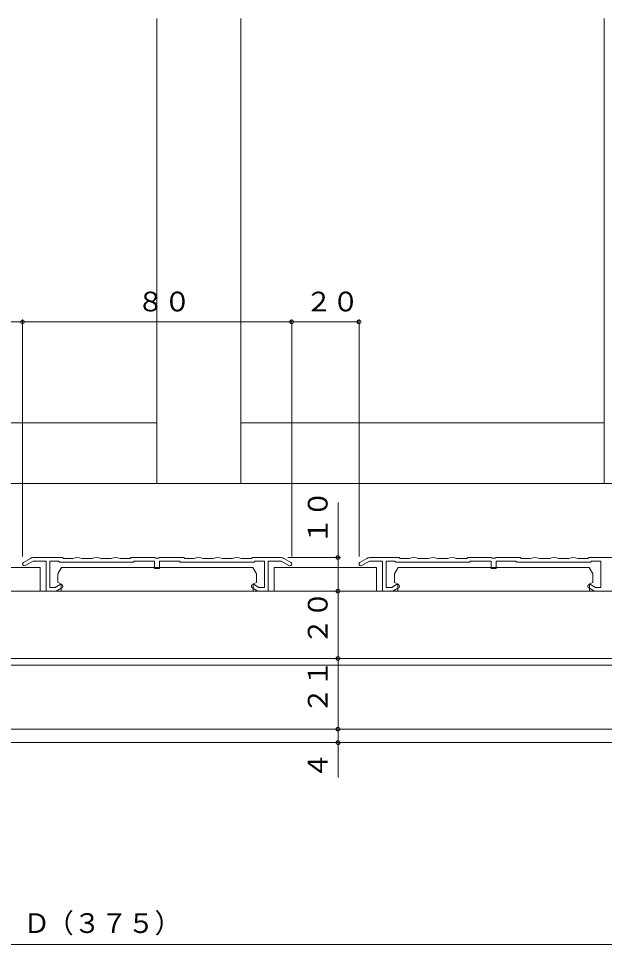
# Model space of a CAD drawing. Units: millimetres, scale not verified. Extents: x -1682 to -296, y -1188 to 1054.
# Drawn here: x -1188.2 to -1014, y 100 to 375.2 of the extents above; entities that cross this region are included whole.
import ezdxf
from ezdxf.enums import TextEntityAlignment as Align

# ---------------------------------------------------------------- set-up
doc = ezdxf.new("R2010")
doc.units = ezdxf.units.MM
doc.header["$LTSCALE"] = 4
for name, color, linetype, lineweight in [('0-3_YKK_11', 7, 'Continuous', 9), ('0-4_YKK_12', 2, 'Continuous', 9), ('0-8_YKK_D', 6, 'Continuous', 9)]:
    doc.layers.add(name, color=color, linetype=linetype, lineweight=lineweight)
doc.styles.add('ＭＳ ゴシック', font='')
doc.styles.get('ＭＳ ゴシック').set_extended_font_data('MS Gothic')

msp = doc.modelspace()

# ---------------------------------------------------------------- linework, layer by layer
at = {"layer": '0-3_YKK_11'}
for p, q in [((-1184.665, 214.716), (-1186.754, 213.51)), ((-1175.104, 214.984), (-1183.664, 214.984)), ((-1166.327, 214.684), (-1169.413, 214.684)), ((-1160.624, 214.684), (-1163.71, 214.684)), ((-1147.752, 214.984), (-1154.713, 214.984)), ((-1136.012, 214.684), (-1138.786, 214.684)), ((-1130.309, 214.684), (-1133.395, 214.684)), ((-1124.606, 214.684), (-1127.692, 214.684)), ((-1110.355, 214.984), (-1118.695, 214.984)), ((-1107.265, 213.51), (-1109.354, 214.716)), ((-1084.615, 214.716), (-1086.704, 213.51)), ((-1066.277, 214.684), (-1069.363, 214.684)), ((-1060.574, 214.684), (-1063.66, 214.684)), ((-1054.964, 214.684), (-1057.957, 214.684)), ((-1039.036, 214.984), (-1046.218, 214.984)), ((-1030.259, 214.684), (-1033.345, 214.684)), ((-1024.556, 214.684), (-1027.642, 214.684)), ((-1010.305, 214.984), (-1018.645, 214.984)), ((-1178.925, 206.08), (-1178.925, 213.883)), ((-1178.925, 213.883), (-1176.344, 213.883)), ((-1154.133, 213.583), (-1153.833, 213.883)), ((-1153.833, 213.883), (-1147.76, 213.883)), ((-1140.106, 213.583), (-1118.195, 213.583)), ((-1113.993, 213.883), (-1110.113, 213.883)), ((-1110.113, 213.883), (-1107.815, 212.556)), ((-1075.994, 213.583), (-1054.083, 213.583)), ((-1046.209, 213.883), (-1040.356, 213.883)), ((-1018.145, 213.583), (-1017.845, 213.883)), ((-1017.845, 213.883), (-1015.044, 213.883)), ((-1015.044, 213.883), (-1015.044, 206.08)), ((-1175.849, 206.906), (-1177.281, 206.08)), ((-1016.688, 206.08), (-1018.12, 206.906)), ((-1180.026, 204.979), (-1176.986, 204.979)), ((-1177.281, 206.08), (-1178.925, 206.08)), ((-1176.986, 204.979), (-1175.299, 205.953)), ((-1018.67, 205.953), (-1016.983, 204.979)), ((-1016.983, 204.979), (-1013.943, 204.979)), ((-1015.044, 206.08), (-1016.688, 206.08))]:
    msp.add_line(p, q, dxfattribs=at)
for points in [[(-1172.03, 214.684), (-1174.804, 214.684), (-1175.104, 214.984)], [(-1154.713, 214.984), (-1155.013, 214.684), (-1158.007, 214.684)], [(-1138.786, 214.684), (-1139.086, 214.984), (-1146.267, 214.984), (-1146.546, 214.796), (-1147.473, 214.796), (-1147.752, 214.984)], [(-1118.695, 214.984), (-1118.995, 214.684), (-1121.989, 214.684)], [(-1071.98, 214.684), (-1074.754, 214.684), (-1075.054, 214.984), (-1083.614, 214.984)], [(-1046.218, 214.984), (-1046.496, 214.796), (-1047.423, 214.796), (-1047.702, 214.984), (-1054.663, 214.984), (-1054.964, 214.684)], [(-1035.962, 214.684), (-1038.736, 214.684), (-1039.036, 214.984)], [(-1018.645, 214.984), (-1018.945, 214.684), (-1021.939, 214.684)], [(-1186.204, 212.556), (-1183.906, 213.883), (-1180.026, 213.883), (-1180.026, 204.979)], [(-1176.344, 213.883), (-1176.044, 213.583), (-1154.133, 213.583)], [(-1147.76, 213.883), (-1147.76, 211.682), (-1146.259, 211.682), (-1146.259, 213.883), (-1140.406, 213.883), (-1140.106, 213.583)], [(-1118.72, 205.953), (-1117.033, 204.979), (-1113.993, 204.979), (-1113.993, 213.883)], [(-1118.195, 213.583), (-1117.895, 213.883), (-1115.094, 213.883), (-1115.094, 206.08), (-1116.738, 206.08), (-1118.17, 206.906)], [(-1086.154, 212.556), (-1083.856, 213.883), (-1079.976, 213.883)], [(-1079.976, 213.883), (-1079.976, 204.979), (-1076.936, 204.979), (-1075.249, 205.953)], [(-1075.799, 206.906), (-1077.231, 206.08), (-1078.875, 206.08), (-1078.875, 213.883), (-1076.294, 213.883), (-1075.994, 213.583)], [(-1054.083, 213.583), (-1053.783, 213.883), (-1047.71, 213.883), (-1047.71, 211.682), (-1046.209, 211.682), (-1046.209, 213.883)], [(-1040.356, 213.883), (-1040.056, 213.583), (-1018.145, 213.583)]]:
    msp.add_lwpolyline(points, dxfattribs=at)
for centre, radius, start, end in [((-1183.664, 212.983), 2.001, 90, 119.99998), ((-1170.721, 211.983), 3.002, 64.15807, 115.84192), ((-1165.019, 211.983), 3.002, 64.15807, 115.84192), ((-1159.316, 211.983), 3.002, 64.15807, 115.84192), ((-1134.703, 211.983), 3.002, 64.15807, 115.84192), ((-1129, 211.983), 3.002, 64.15807, 115.84192), ((-1123.298, 211.983), 3.002, 64.15807, 115.84192), ((-1110.355, 212.983), 2.001, 60, 90), ((-1083.614, 212.983), 2.001, 90, 119.99998), ((-1070.671, 211.983), 3.002, 64.15807, 115.84192), ((-1064.969, 211.983), 3.002, 64.15807, 115.84192), ((-1059.266, 211.983), 3.002, 64.15807, 115.84192), ((-1034.653, 211.983), 3.002, 64.15807, 115.84192), ((-1028.951, 211.983), 3.002, 64.15807, 115.84192), ((-1023.248, 211.983), 3.002, 64.15807, 115.84192), ((-1186.479, 213.033), 0.55, 119.99998, 300), ((-1107.54, 213.033), 0.55, 239.99998, 60), ((-1086.429, 213.033), 0.55, 119.99998, 300), ((-1175.574, 206.43), 0.55, 300, 119.99998), ((-1118.445, 206.43), 0.55, 60, 239.99998), ((-1075.524, 206.43), 0.55, 300, 119.99998), ((-1018.395, 206.43), 0.55, 60, 239.99998)]:
    msp.add_arc(centre, radius, start, end, dxfattribs=at)
at = {"layer": '0-4_YKK_12'}
for p, q in [((-1147.109, 375.164), (-1147.109, 236.995)), ((-1122.097, 375.164), (-1122.097, 236.995)), ((-1014.043, 375.164), (-1014.043, 236.995)), ((-1255.163, 255.004), (-1147.109, 255.004)), ((-1122.097, 255.004), (-1014.543, 255.004)), ((-1014.543, 255.004), (-1014.043, 255.004)), ((-1288.18, 236.995), (-984.028, 236.995)), ((-1147.109, 236.995), (-1122.097, 236.995)), ((-1181.827, 211.982), (-1212.242, 211.982)), ((-1181.827, 211.982), (-1181.827, 204.979)), ((-1176.524, 210.082), (-1175.427, 211.982)), ((-1118.592, 211.982), (-1175.427, 211.982)), ((-1117.495, 210.082), (-1118.592, 211.982)), ((-1112.192, 211.982), (-1112.192, 204.979)), ((-1112.192, 211.982), (-1112.192, 204.979)), ((-1081.777, 211.982), (-1112.192, 211.982)), ((-1081.777, 211.982), (-1081.777, 204.979)), ((-1076.474, 210.082), (-1075.377, 211.982)), ((-1018.542, 211.982), (-1075.377, 211.982)), ((-1017.445, 210.082), (-1018.542, 211.982)), ((-1117.495, 210.082), (-1117.495, 207.544)), ((-1076.474, 210.082), (-1076.474, 207.544)), ((-1017.445, 210.082), (-1017.445, 207.544)), ((-1175.524, 204.979), (-1175.524, 207.18)), ((-1117.495, 207.544), (-1118.495, 207.18)), ((-1118.495, 204.979), (-1118.495, 207.18)), ((-1076.474, 207.544), (-1075.474, 207.18)), ((-1075.474, 204.979), (-1075.474, 207.18)), ((-1017.445, 207.544), (-1018.445, 207.18)), ((-1018.445, 204.979), (-1018.445, 207.18)), ((-1307.99, 204.979), (-986.029, 204.979)), ((-1307.99, 184.969), (-986.029, 184.969)), ((-1293.183, 182.968), (-1007.368, 182.968)), ((-1288.18, 163.959), (-984.028, 163.959)), ((-1288.18, 159.957), (-984.028, 159.957))]:
    msp.add_line(p, q, dxfattribs=at)
msp.add_lwpolyline([(-1176.524, 210.082), (-1176.524, 207.544), (-1175.524, 207.18)], dxfattribs=at)
at = {"layer": '0-8_YKK_D'}
for p, q in [((-1207.04, 285.004), (-1187.03, 285.004)), ((-1187.03, 221.584), (-1187.03, 285.754)), ((-1187.03, 215.283), (-1187.03, 285.754)), ((-1106.989, 285.004), (-1187.03, 285.004)), ((-1106.989, 215.283), (-1106.989, 285.754)), ((-1106.989, 221.246), (-1106.989, 285.754)), ((-1086.979, 285.004), (-1106.989, 285.004)), ((-1086.979, 215.283), (-1086.979, 285.754)), ((-1093.215, 231.334), (-1093.215, 204.979)), ((-1108.105, 214.984), (-1092.465, 214.984)), ((-1112.043, 204.979), (-1092.465, 204.979)), ((-1093.215, 204.979), (-1093.215, 184.969)), ((-1093.215, 184.969), (-1093.215, 163.959)), ((-1093.215, 163.959), (-1093.215, 149.606)), ((-1359.216, 99.957), (-984.028, 99.957))]:
    msp.add_line(p, q, dxfattribs=at)
for centre, start, end in [((-1187.03, 285.004), 0, 180), ((-1187.03, 285.004), 0, 180), ((-1187.03, 285.004), 180, 0), ((-1187.03, 285.004), 180, 0), ((-1106.989, 285.004), 0, 180), ((-1106.989, 285.004), 0, 180), ((-1106.989, 285.004), 180, 0), ((-1106.989, 285.004), 180, 0), ((-1086.979, 285.004), 0, 180), ((-1086.979, 285.004), 180, 0), ((-1093.215, 214.984), 0, 180), ((-1093.215, 214.984), 180, 0), ((-1093.215, 204.979), 0, 180), ((-1093.215, 204.979), 0, 180), ((-1093.215, 204.979), 180, 0), ((-1093.215, 204.979), 180, 0), ((-1093.215, 184.969), 0, 180), ((-1093.215, 184.969), 0, 180), ((-1093.215, 184.969), 180, 0), ((-1093.215, 184.969), 180, 0), ((-1093.215, 163.959), 0, 180), ((-1093.215, 163.959), 0, 180), ((-1093.215, 163.959), 180, 0), ((-1093.215, 163.959), 180, 0), ((-1093.215, 159.957), 0, 180), ((-1093.215, 159.957), 180, 0)]:
    msp.add_arc(centre, 0.562, start, end, dxfattribs=at)

# ---------------------------------------------------------------- texts
at = {"layer": '0-8_YKK_D', "color": 4, "style": 'ＭＳ ゴシック'}
for s, p in [('８０', (-1152.982, 286.354)), ('２０', (-1102.957, 286.354)), ('（３７５）', (-1179.773, 101.606)), ('Ｄ', (-1186.795, 101.606))]:
    msp.add_text(s, height=5.865, dxfattribs=at).set_placement(p, align=Align.BOTTOM_LEFT)
for s, p in [('１０', (-1094.565, 218.911)), ('２０', (-1094.565, 189.001)), ('２１', (-1094.565, 168.491)), ('４', (-1094.565, 149.139))]:
    msp.add_text(s, height=5.865, rotation=90, dxfattribs=at).set_placement(p, align=Align.BOTTOM_LEFT)

doc.saveas('drawing.dxf')
